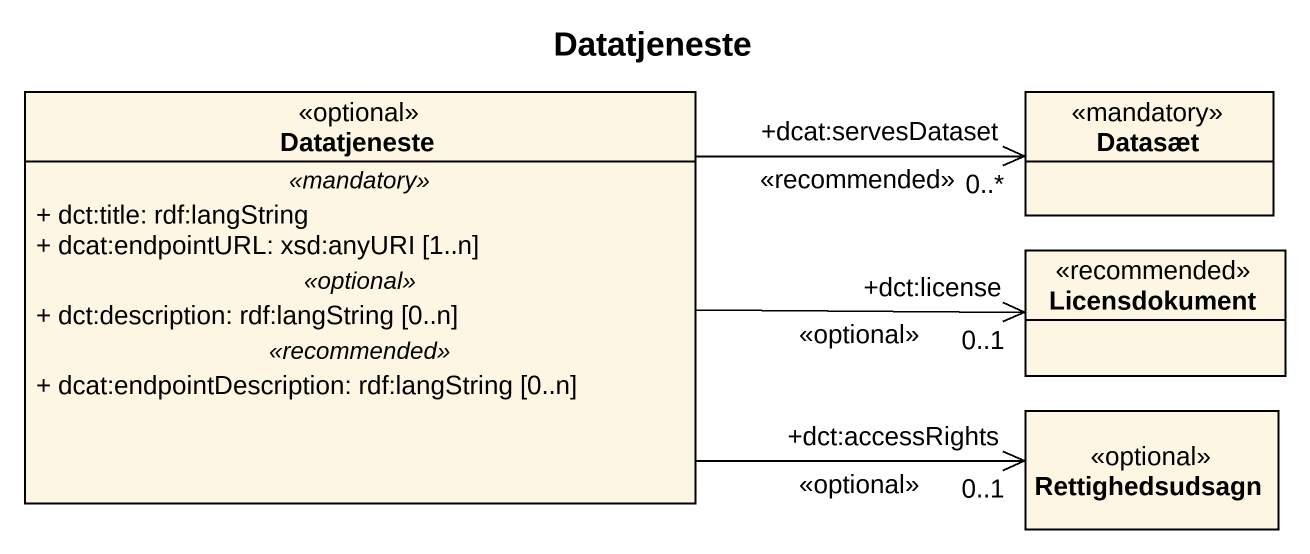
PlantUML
@startuml
title Datatjeneste
hide circle
hide empty members
skinparam classAttributeIconSize 0
class Datatjeneste <<optional>> {
  .. <<mandatory>> ..
  + dct:title: rdf:langString
  + dcat:endpointURL: xsd:anyURI [1..n]
  .. <<optional>> ..
  + dct:description: rdf:langString [0..n]
  .. <<recommended>> ..
  + dcat:endpointDescription: rdf:langString [0..n]
}
class Datasæt <<mandatory>>
class Licensdokument <<recommended>>
class Rettighedsudsagn <<optional>>
Datatjeneste -right-> "+dcat:servesDataset\n0..*" Datasæt : <<recommended>>
Datatjeneste -right-> "+dct:license\n0..1" Licensdokument : <<optional>>
Datatjeneste -right-> "+dct:accessRights\n0..1" Rettighedsudsagn : <<optional>>
@enduml
